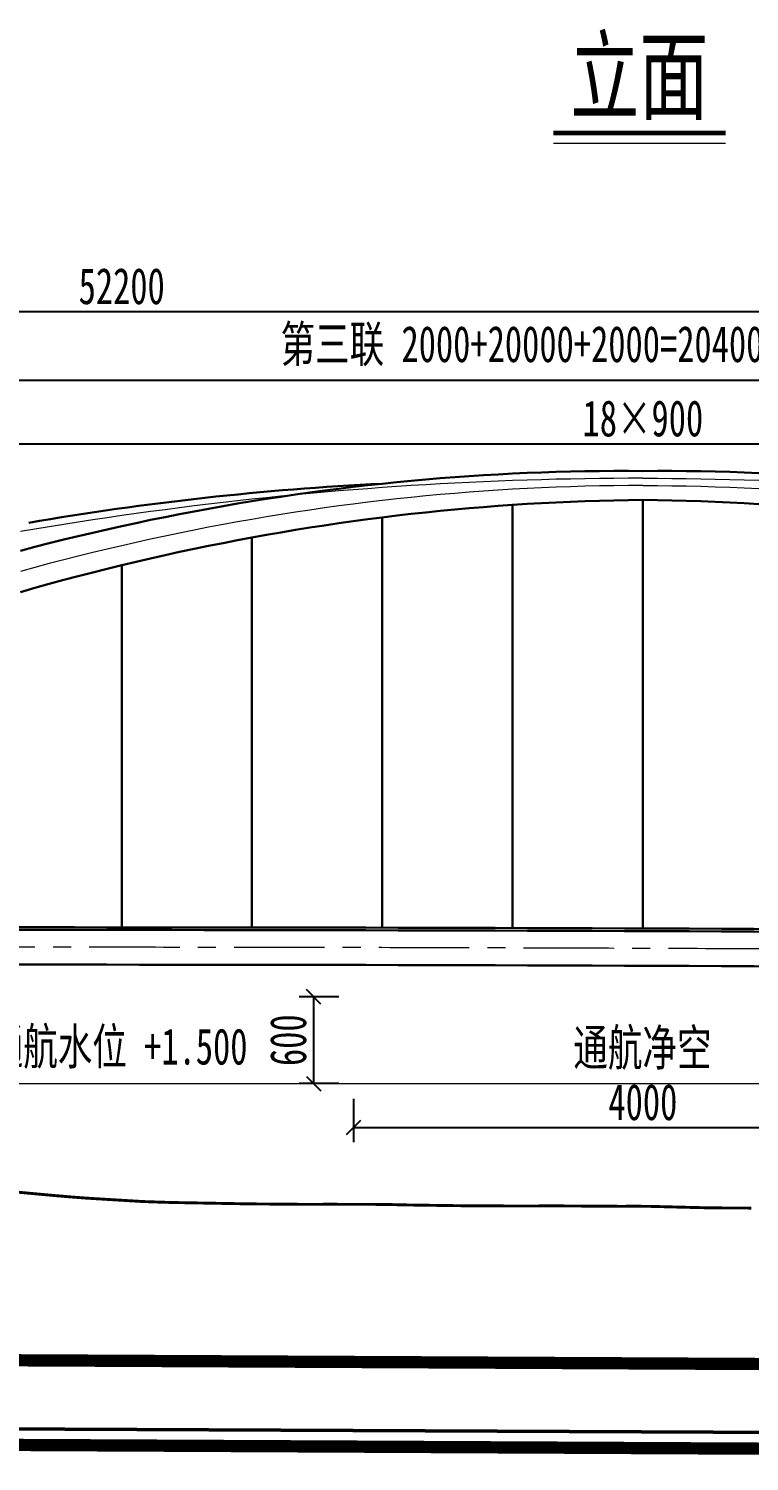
# Model space of a CAD drawing. Header units: millimetres. Extents: x 4628 to 974470, y 12613 to 383573.
# Drawn here: x 540164 to 589941, y 284537 to 383573 of the extents above; entities that cross this region are included whole.
import ezdxf

# ---------------------------------------------------------------- set-up
doc = ezdxf.new("R2010")
doc.units = ezdxf.units.MM
doc.linetypes.add('CENTER', pattern=[2, 1.25, -0.25, 0.25, -0.25])
doc.linetypes.add('CORNER DETAIL$0$HIDDEN', pattern=[0.375, 0.25, -0.125])
for name, color, linetype, lineweight in [('KbhZdmPdx', 1, 'Continuous', 50), ('加粗线', 6, 'Continuous', 60), ('文字', 7, 'Continuous', 15), ('标注', 3, 'Continuous', 18), ('桥 中心线', 5, 'CENTER', 15), ('桥 构造粗实', 1, 'Continuous', 30), ('桥 标高', 4, 'Continuous', 15), ('细线', 6, 'Continuous', 18)]:
    doc.layers.add(name, color=color, linetype=linetype, lineweight=lineweight)
doc.layers.add('纵_地面线', color=30, linetype='Continuous')
doc.styles.get("Standard").update_dxf_attribs({"font": ''})
doc.styles.add('仿宋字', font='', dxfattribs={"width": 0.7})
doc.styles.get('Standard').set_extended_font_data('SimSun')
doc.styles.get('仿宋字').set_extended_font_data('仿宋_GB2312')
doc.dimstyles.new('750', dxfattribs={"dimscale": 0, "dimtxt": 2.5, "dimasz": 1, "dimexe": 1, "dimexo": 1, "dimgap": 0, "dimtad": 0, "dimdec": 0, "dimlfac": 0.1, "dimrnd": 0.1, "dimzin": 12, "dimdsep": 46, "dimtxsty": '仿宋字', "dimblk": 'OBLIQUE', "dimcen": -1, "dimclrd": 256, "dimclre": 256, "dimclrt": 256, "dimadec": 4, "dimazin": 0, "dimtp": 2, "dimtm": 3, "dimtfac": 0.5, "dimtdec": 0, "dimtmove": 2, "dimatfit": 3, "dimldrblk": 'OBLIQUE', "dimfxl": 3, "dimfxlon": 1, "dimtvp": 0.7, "dimtolj": 1, "dimtzin": 12, "dimarcsym": 0})

# ---------------------------------------------------------------- blocks, each defined once
blk = doc.blocks.new('_Oblique')
at = {"color": 0, "linetype": 'ByBlock', "lineweight": -2}
blk.add_line((-0.5, -0.5), (0.5, 0.5), dxfattribs=at)
blk = doc.blocks.new('*D91')
at = {"layer": 'Defpoints', "color": 0}
for p in [(684589, 359278), (480589, 352869), (684589, 353369)]:
    blk.add_point(p, dxfattribs=at)
at = {"layer": '标注', "lineweight": -2}
for p, q in [((480589, 357278), (480589, 360278)), ((684589, 357278), (684589, 360278)), ((480589, 359278), (684589, 359278))]:
    blk.add_line(p, q, dxfattribs=at)
at = {"layer": '标注', "lineweight": -2, "xscale": 1000.0000020837, "yscale": 1000.0000020837, "zscale": 1000.0000020837, "rotation": 180}
blk.add_blockref('_Oblique', (480589, 359278), dxfattribs=at)
at = {"layer": '标注', "lineweight": -2, "xscale": 1000.0000020837, "yscale": 1000.0000020837, "zscale": 1000.0000020837}
blk.add_blockref('_Oblique', (684589, 359278), dxfattribs=at)
at = {"layer": '标注', "insert": (582589, 361624), "char_height": 2500, "attachment_point": 5, "style": '仿宋字'}
blk.add_mtext('\\A1;第三联 2000+20000+2000=20400  下承式提篮拱', dxfattribs=at)
blk = doc.blocks.new('*D93')
at = {"layer": 'Defpoints', "color": 0}
for p in [(807589, 364010), (807589, 357778), (285589, 355869)]:
    blk.add_point(p, dxfattribs=at)
at = {"layer": '标注', "lineweight": -2}
for p, q in [((285589, 362010), (285589, 365010)), ((807589, 362010), (807589, 365010)), ((285589, 364010), (807589, 364010))]:
    blk.add_line(p, q, dxfattribs=at)
at = {"layer": '标注', "lineweight": -2, "xscale": 1000.0000020837, "yscale": 1000.0000020837, "zscale": 1000.0000020837, "rotation": 180}
blk.add_blockref('_Oblique', (285589, 364010), dxfattribs=at)
at = {"layer": '标注', "lineweight": -2, "xscale": 1000.0000020837, "yscale": 1000.0000020837, "zscale": 1000.0000020837}
blk.add_blockref('_Oblique', (807589, 364010), dxfattribs=at)
at = {"layer": '标注', "insert": (546589, 365760), "char_height": 2500, "attachment_point": 5, "style": '仿宋字'}
blk.add_mtext('\\A1;52200', dxfattribs=at)
blk = doc.blocks.new('*D94')
at = {"layer": 'Defpoints', "color": 0}
for p in [(663589, 354869), (501589, 320390), (663589, 320810)]:
    blk.add_point(p, dxfattribs=at)
at = {"layer": '标注', "lineweight": -2}
for p, q in [((501589, 352869), (501589, 355869)), ((663589, 352869), (663589, 355869)), ((501589, 354869), (663589, 354869))]:
    blk.add_line(p, q, dxfattribs=at)
at = {"layer": '标注', "lineweight": -2, "xscale": 1000.0000020837, "yscale": 1000.0000020837, "zscale": 1000.0000020837, "rotation": 180}
blk.add_blockref('_Oblique', (501589, 354869), dxfattribs=at)
at = {"layer": '标注', "lineweight": -2, "xscale": 1000.0000020837, "yscale": 1000.0000020837, "zscale": 1000.0000020837}
blk.add_blockref('_Oblique', (663589, 354869), dxfattribs=at)
at = {"layer": '标注', "insert": (582589, 356619), "char_height": 2500, "attachment_point": 5, "style": '仿宋字'}
blk.add_mtext('\\A1;18×900', dxfattribs=at)
blk = doc.blocks.new('水位')
at = {"layer": '桥 标高'}
for p, q in [((-1500, 2027), (1500, 2027)), ((0, 527), (-1500, 2027)), ((0, 527), (1500, 2027)), ((-1631, 527), (19920, 527)), ((-745, 272), (790, 272)), ((-419, 0), (419, 0))]:
    blk.add_line(p, q, dxfattribs=at)
blk = doc.blocks.new('*D96')
at = {"layer": 'Defpoints', "color": 0}
for p in [(562589, 316649), (559848, 310649), (562589, 310649)]:
    blk.add_point(p, dxfattribs=at)
at = {"layer": '标注', "lineweight": -2}
for p, q in [((561589, 316649), (558848, 316649)), ((559848, 316649), (559848, 310649)), ((561589, 310649), (558848, 310649))]:
    blk.add_line(p, q, dxfattribs=at)
at = {"layer": '标注', "lineweight": -2, "xscale": 1000.0000020837, "yscale": 1000.0000020837, "zscale": 1000.0000020837}
for p, rotation in [((559848, 316649), 90), ((559848, 310649), 270)]:
    blk.add_blockref('_Oblique', p, dxfattribs=dict(at, rotation=rotation))
at = {"layer": '标注', "insert": (558098, 313649), "char_height": 2500, "attachment_point": 5, "rotation": 90, "style": '仿宋字'}
blk.add_mtext('\\A1;600', dxfattribs=at)
blk = doc.blocks.new('*D97')
at = {"layer": 'Defpoints', "color": 0}
for p in [(562589, 310649), (602589, 310649), (602589, 307607)]:
    blk.add_point(p, dxfattribs=at)
at = {"layer": '标注', "lineweight": -2}
for p, q in [((562589, 309607), (562589, 306607)), ((602589, 309607), (602589, 306607)), ((562589, 307607), (602589, 307607))]:
    blk.add_line(p, q, dxfattribs=at)
at = {"layer": '标注', "lineweight": -2, "xscale": 1000.0000020837, "yscale": 1000.0000020837, "zscale": 1000.0000020837, "rotation": 180}
blk.add_blockref('_Oblique', (562589, 307607), dxfattribs=at)
at = {"layer": '标注', "lineweight": -2, "xscale": 1000.0000020837, "yscale": 1000.0000020837, "zscale": 1000.0000020837}
blk.add_blockref('_Oblique', (602589, 307607), dxfattribs=at)
at = {"layer": '标注', "insert": (582589, 309357), "char_height": 2500, "attachment_point": 5, "style": '仿宋字'}
blk.add_mtext('\\A1;4000', dxfattribs=at)
blk = doc.blocks.new('ditie')
at = {"layer": 'KbhZdmPdx'}
blk.add_line((266044.981, 123226.656), (266264.981, 123221.156), dxfattribs=at)
at = {"layer": 'KbhZdmPdx', "color": 5, "linetype": 'CORNER DETAIL$0$HIDDEN', "ltscale": 0.01, "const_width": 0.5}
for points in [[(266046.896, 123251.166), (266264.833, 123245.717)], [(266046.853, 123249.416), (266264.789, 123243.968)], [(266044.595, 123221.964), (266265.02, 123216.454)], [(266044.551, 123220.215), (266264.977, 123214.704)]]:
    blk.add_lwpolyline(points, dxfattribs=at)

msp = doc.modelspace()

# ---------------------------------------------------------------- linework, layer by layer
at = {"layer": '加粗线'}
msp.add_line((576407.5, 376382.9), (588294, 376382.9), dxfattribs=at)
at = {"layer": '标注', "color": 8}
msp.add_line((493229.7, 310649.4), (671171.7, 310649.4), dxfattribs=at)
at = {"layer": '桥 中心线', "color": 8, "ltscale": 3000}
for points in [[(582588.7, 352492.3), (581588.7, 352490.3), (580588.7, 352484.3), (579588.7, 352474.3), (578588.7, 352460.4), (577588.7, 352442.5), (576588.7, 352420.5), (575588.7, 352394.6), (574588.7, 352364.7), (573588.7, 352330.9), (572588.7, 352293), (571588.7, 352251.1), (570588.7, 352205.3), (569588.7, 352155.5), (568588.7, 352101.7), (567588.7, 352043.9), (566588.7, 351982.1), (565588.7, 351916.3), (564588.7, 351846.6), (563588.7, 351772.9), (562588.7, 351695.1), (561588.7, 351613.4), (560588.7, 351527.7), (559588.7, 351438.1), (558588.7, 351344.4), (557588.7, 351246.8), (556588.7, 351145.1), (555588.7, 351039.5), (554588.7, 350929.9), (553588.7, 350816.3), (552588.7, 350698.7), (551588.7, 350577.2), (550588.7, 350451.6), (549588.7, 350322.1), (548588.7, 350188.6), (547588.7, 350051.1), (546588.7, 349909.6), (545588.7, 349764.1), (544588.7, 349614.6), (543588.7, 349461.2), (542588.7, 349303.7), (541588.7, 349142.3), (540588.7, 348976.9), (539588.7, 348807.5)], [(582588.7, 352492.3), (583588.7, 352490.2), (584588.7, 352484), (585588.7, 352473.8), (586588.7, 352459.4), (587588.7, 352440.9), (588588.7, 352418.2), (589588.7, 352391.5), (590588.7, 352360.7)]]:
    msp.add_lwpolyline(points, dxfattribs=at)
at = {"layer": '桥 中心线', "ltscale": 3000}
for points in [[(582588.7, 351992.3), (581588.7, 351989.1), (580588.7, 351979.4), (579588.7, 351963.4), (578588.7, 351940.9), (577588.7, 351912), (576588.7, 351876.7), (575588.7, 351835), (574588.7, 351786.9), (573588.7, 351732.3), (572588.7, 351671.3), (571588.7, 351603.9), (570588.7, 351530.1), (569588.7, 351449.9), (568588.7, 351363.2), (567588.7, 351270.2), (566588.7, 351170.7), (565588.7, 351064.8), (564588.7, 350952.4), (563588.7, 350833.7), (562588.7, 350708.5), (561588.7, 350576.9), (560588.7, 350438.9), (559588.7, 350294.5), (558588.7, 350143.7), (557588.7, 349986.4), (556588.7, 349822.7), (555588.7, 349652.6), (554588.7, 349476.1), (553588.7, 349293.2), (552588.7, 349103.8), (551588.7, 348908), (550588.7, 348705.8), (549588.7, 348497.2), (548588.7, 348282.2), (547588.7, 348060.8), (546588.7, 347832.9), (545588.7, 347598.6), (544588.7, 347357.9), (543588.7, 347110.8), (542588.7, 346857.2), (541588.7, 346597.3), (540588.7, 346330.9), (539588.7, 346058.1)], [(582588.7, 351992.3), (583588.7, 351989), (584588.7, 351979.1), (585588.7, 351962.7), (586588.7, 351939.7), (587588.7, 351910.1), (588588.7, 351873.9), (589588.7, 351831.2), (590588.7, 351781.9)]]:
    msp.add_lwpolyline(points, dxfattribs=at)
at = {"layer": '桥 中心线', "ltscale": 5000}
msp.add_lwpolyline([(482588.7, 319898.3, -0.0009937), (507571.6, 320022.9), (507586.3, 320022.9, -0.0032499), (650596.1, 319522.4), (650626.4, 319522.1, -0.0013316), (682588.7, 319117.4)], format="xyb", dxfattribs=at)
at = {"layer": '桥 构造粗实'}
for p, q in [((573588.7, 350651.8), (573588.7, 321420.7)), ((582588.7, 350992.3), (582588.7, 321389.2)), ((564588.7, 349787.2), (564588.7, 321444.8)), ((555588.7, 348397.9), (555588.7, 321461.6)), ((546588.7, 346483.2), (546588.7, 321471))]:
    msp.add_line(p, q, dxfattribs=at)
for points in [[(582588.7, 352992.3), (581588.7, 352997.8), (580588.7, 352997), (579588.7, 352989.8), (578588.7, 352976.3), (577588.7, 352956.3), (576588.7, 352930), (575588.7, 352897.3), (574588.7, 352858.3), (573588.7, 352812.9), (572588.7, 352761.1), (571588.7, 352702.9), (570588.7, 352638.4), (569588.7, 352567.5), (568588.7, 352490.3), (567588.7, 352406.6), (566588.7, 352316.7), (565588.7, 352220.3), (564588.7, 352117.6), (563588.7, 352008.6), (562588.7, 351893.2), (561588.7, 351771.4), (560588.7, 351643.3), (559588.7, 351508.8), (558588.7, 351367.9), (557588.7, 351220.7), (556588.7, 351067.2), (555588.7, 350907.3), (554588.7, 350741.1), (553588.7, 350568.5), (552588.7, 350389.5), (551588.7, 350204.2), (550588.7, 350012.6), (549588.7, 349814.6), (548588.7, 349610.2), (547588.7, 349399.6), (546588.7, 349182.5), (545588.7, 348959.2), (544588.7, 348729.5), (543588.7, 348493.4), (542588.7, 348251), (541588.7, 348002.3), (540588.7, 347747.2), (539588.7, 347485.8)], [(582588.7, 352992.3), (581588.7, 352997.8), (580588.7, 352997), (579588.7, 352989.8), (578588.7, 352976.3), (577588.7, 352956.3), (576588.7, 352930), (575588.7, 352897.3), (574588.7, 352858.3), (573588.7, 352812.9), (572588.7, 352761.1), (571588.7, 352702.9), (570588.7, 352638.4), (569588.7, 352567.5), (568588.7, 352490.3), (567588.7, 352406.6), (566588.7, 352316.7), (565588.7, 352220.3), (564588.7, 352117.6), (563588.7, 352008.6), (562588.7, 351893.2), (561588.7, 351771.4), (560588.7, 351643.3), (559588.7, 351508.8), (558588.7, 351367.9), (557588.7, 351220.7), (556588.7, 351067.2), (555588.7, 350907.3), (554588.7, 350741.1), (553588.7, 350568.5), (552588.7, 350389.5), (551588.7, 350204.2), (550588.7, 350012.6), (549588.7, 349814.6), (548588.7, 349610.2), (547588.7, 349399.6), (546588.7, 349182.5), (545588.7, 348959.2), (544588.7, 348729.5), (543588.7, 348493.4), (542588.7, 348251), (541588.7, 348002.3), (540588.7, 347747.2), (539588.7, 347485.8)], [(582588.7, 352992.3), (583588.7, 352997.8), (584588.7, 352996.7), (585588.7, 352989.1), (586588.7, 352975), (587588.7, 352954.4), (588588.7, 352927.2), (589588.7, 352893.6), (590588.7, 352853.4)], [(582588.7, 350992.3), (581588.7, 350980.3), (580588.7, 350961.9), (579588.7, 350937), (578588.7, 350905.6), (577588.7, 350867.8), (576588.7, 350823.5), (575588.7, 350772.7), (574588.7, 350715.5), (573588.7, 350651.8), (572588.7, 350581.6), (571588.7, 350505), (570588.7, 350421.8), (569588.7, 350332.3), (568588.7, 350236.2), (567588.7, 350133.7), (566588.7, 350024.7), (565588.7, 349909.2), (564588.7, 349787.2), (563588.7, 349658.8), (562588.7, 349523.9), (561588.7, 349382.5), (560588.7, 349234.6), (559588.7, 349080.2), (558588.7, 348919.4), (557588.7, 348752.1), (556588.7, 348578.2), (555588.7, 348397.9), (554588.7, 348211.2), (553588.7, 348017.9), (552588.7, 347818.1), (551588.7, 347611.9), (550588.7, 347399.1), (549588.7, 347179.9), (548588.7, 346954.2), (547588.7, 346722), (546588.7, 346483.2), (545588.7, 346238), (544588.7, 345986.3), (543588.7, 345728.1), (542588.7, 345463.4), (541588.7, 345192.3), (540588.7, 344914.6), (539588.7, 344630.4)], [(582588.7, 350992.3), (583588.7, 350980.2), (584588.7, 350961.5), (585588.7, 350936.2), (586588.7, 350904.3), (587588.7, 350865.8), (588588.7, 350820.6), (589588.7, 350768.8), (590588.7, 350710.4)]]:
    msp.add_lwpolyline(points, dxfattribs=at)
for points in [[(281269.9, 317283.5), (370623, 319499.5, -0.0054488), (507575.2, 321402.9), (507589.9, 321402.9, -0.0032499), (650584.1, 320902.5), (650614.4, 320902.2, -0.004873), (767540.5, 318593.1), (822266.4, 316978.7, 0.0000105), (822716.4, 316965.4)], [(480588.7, 321084, -0.0010736), (507575.2, 321222.9), (507589.9, 321222.9, -0.0032499), (650584.1, 320722.5), (650614.4, 320722.2, -0.0013324), (682588.7, 320317.2, -0.0013324)], [(480588.7, 318684, -0.0010736), (507575.2, 318822.9), (507589.9, 318822.9, -0.0032499), (650584.1, 318322.5), (650614.4, 318322.2, -0.0014157), (684588.7, 317886.2)]]:
    msp.add_lwpolyline(points, format="xyb", dxfattribs=at)
msp.add_arc((574354.1, 152356.2), 200000, 92.798694, 99.843175, dxfattribs=at)
at = {"layer": '纵_地面线', "color": 5, "const_width": 200, "flags": 128}
msp.add_lwpolyline([(539088.8, 303172.4), (540088.8, 303081.4), (541088.8, 302989.4), (542088.8, 302898.4), (543088.8, 302814.4), (544088.8, 302736.4), (545088.8, 302675.4), (546088.8, 302614.4), (547088.8, 302554.4), (548088.8, 302495.4), (549088.8, 302460.4), (550088.8, 302430.4), (551088.8, 302412.4), (552088.8, 302394.4), (553088.8, 302376.4), (554088.8, 302358.4), (555088.8, 302339.4), (556088.8, 302328.4), (557088.8, 302320.4), (558088.8, 302312.4), (559088.8, 302304.4), (560088.8, 302306.4), (561088.8, 302308.4), (562088.8, 302305.4), (563088.8, 302302.4), (564088.8, 302300.4), (565088.8, 302289.4), (566088.8, 302264.4), (567088.8, 302248.4), (568088.8, 302234.4), (569088.8, 302220.4), (570088.8, 302206.4), (571088.8, 302200.4), (572088.8, 302196.4), (573088.8, 302191.4), (574088.8, 302187.4), (575088.8, 302189.4), (576088.8, 302197.4), (577088.8, 302192.4), (578088.8, 302186.4), (579088.8, 302179.4), (580088.8, 302173.4), (581088.8, 302167.4), (582088.8, 302172.4), (583088.8, 302163.4), (584088.8, 302137.4), (585088.8, 302111.4), (586088.8, 302086.4), (587088.8, 302062.4), (588088.8, 302053.4), (589088.8, 302049.4), (590088.8, 302045.4)], dxfattribs=at)
at = {"layer": '细线'}
msp.add_line((576407.5, 375658.2), (588294, 375658.2), dxfattribs=at)

# ---------------------------------------------------------------- block references
at = {"xscale": 1000, "yscale": 200}
msp.add_blockref('ditie', (-265583934.2, -24358153.6), dxfattribs=at)
at = {"layer": '标注', "xscale": 1.300052002086886, "yscale": 1.300052002086886, "zscale": 1.300052002086886}
msp.add_blockref('水位', (529231.8, 309964.6), dxfattribs=at)

# ---------------------------------------------------------------- texts
at = {"width": 0.7}
msp.add_text('立面', height=5000, dxfattribs=at).set_placement((577564.5, 377803.7))
at = {"layer": '文字', "char_height": 2500, "attachment_point": 1, "style": '仿宋字'}
for s, width, insert in [('最高通航水位 +1.500', 30156.422, (532623.6, 314465.9)), ('通航净空', 17964.489, (577780.5, 314387.1))]:
    msp.add_mtext_dynamic_manual_height_columns(s, width=width, gutter_width=12.5, heights=[0], dxfattribs=dict(at, insert=insert))

# ---------------------------------------------------------------- dimensions: what is measured, and where the dimension line sits
at = {"layer": '标注'}
for base, p1, p2, text, picture, middle in [((684588.7, 359277.8), (480588.7, 352868.6), (684588.7, 353368.6), '第三联 2000+20000+2000=<>  下承式提篮拱', '*D91', (582588.7, 361623.8)), ((663588.7, 354868.6), (501588.7, 320389.9), (663588.7, 320809.5), '18×900', '*D94', (582588.7, 356618.6))]:
    dim = msp.add_linear_dim(base=base, p1=p1, p2=p2, text=text, dimstyle='750', override={"dimscale": 1000.000002, "dimfxl": 2}, dxfattribs=at)
    dim.commit()
    dim.dimension.update_dxf_attribs({"geometry": picture, "text_midpoint": middle})
for base, p1, p2, picture, middle in [((807588.7, 364010.5), (285588.7, 355868.6), (807588.7, 357777.8), '*D93', (546588.7, 365760.5)), ((602588.7, 307607.3), (562588.7, 310649.4), (602588.7, 310649.4), '*D97', (582588.7, 309357.3))]:
    dim = msp.add_linear_dim(base=base, p1=p1, p2=p2, dimstyle='750', override={"dimscale": 1000.000002, "dimfxl": 2}, dxfattribs=at)
    dim.commit()
    dim.dimension.update_dxf_attribs({"geometry": picture, "text_midpoint": middle})
dim = msp.add_linear_dim(base=(559847.8, 310649.4), p1=(562588.7, 316649.4), p2=(562588.7, 310649.4), angle=90, dimstyle='750', override={"dimscale": 1000.000002, "dimfxl": 2}, dxfattribs=at)
dim.commit()
dim.dimension.update_dxf_attribs({"geometry": '*D96', "text_midpoint": (558097.8, 313649.4)})

doc.saveas('drawing.dxf')
